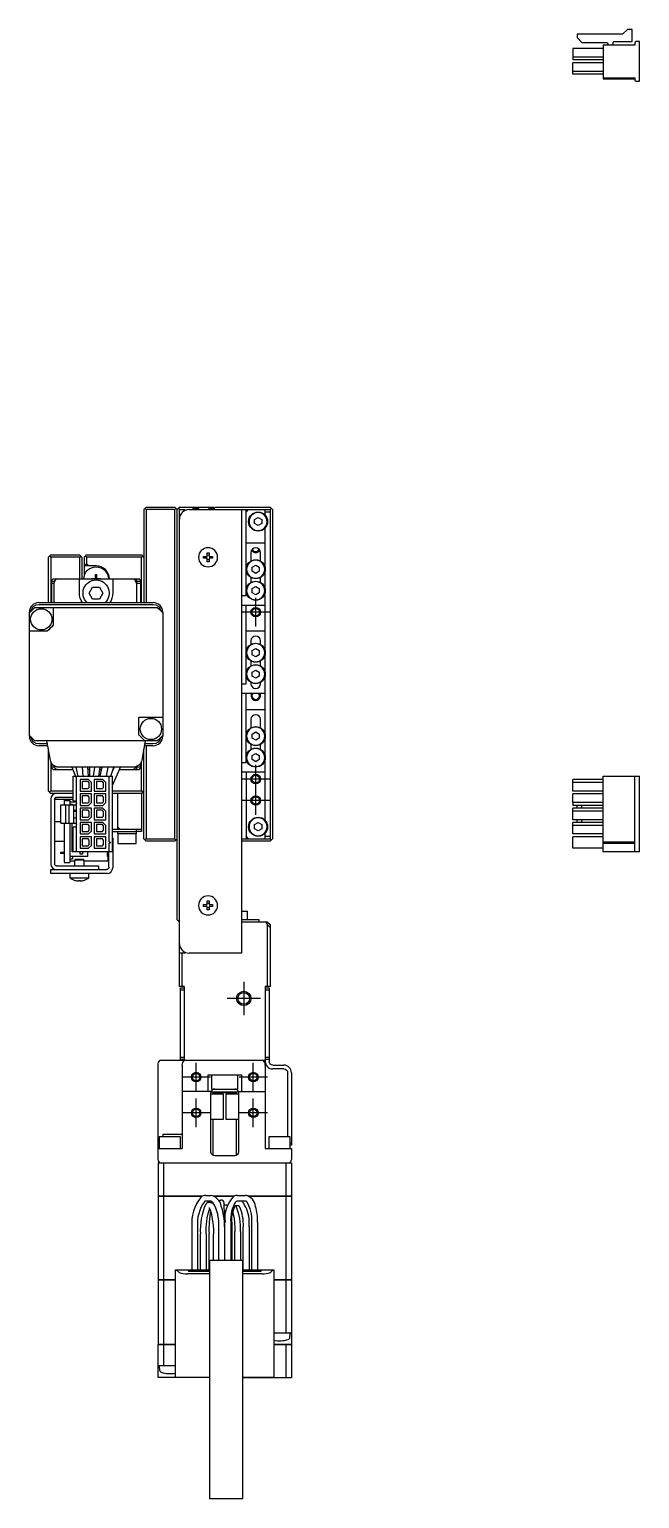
# Model space of a CAD drawing. Extents: x 0 to 762, y -8 to 465.
# Drawn here: x 0 to 128.1, y 150.2 to 458.3 of the extents above; entities that cross this region are included whole.
import ezdxf

# ---------------------------------------------------------------- set-up
doc = ezdxf.new("R2010")
doc.units = 0
doc.header["$LTSCALE"] = 0.5
doc.linetypes.add('CENTER', pattern=[50.8, 31.75, -6.35, 6.35, -6.35])
for name, color, linetype in [('MSM_CENTER', 1, 'CENTER'), ('MSM_CONTINUOUS', 7, 'CONTINUOUS'), ('MSM_NARROW', 5, 'CONTINUOUS')]:
    doc.layers.add(name, color=color, linetype=linetype)

msp = doc.modelspace()

# ---------------------------------------------------------------- linework, layer by layer
at = {"layer": 'MSM_CENTER'}
for p, q in [((47.5, 333.1), (47.5, 339.1)), ((50.5, 336.1), (44.5, 336.1)), ((47.5, 293.6), (47.5, 304.1)), ((50.5, 301.1), (44.5, 301.1)), ((50.5, 296.6), (44.5, 296.6)), ((45, 258.6), (45, 251.6)), ((48.5, 255.1), (41.5, 255.1)), ((35, 235.6), (35, 241.6)), ((47, 235.6), (47, 241.6)), ((38, 238.6), (32, 238.6)), ((50, 238.6), (44, 238.6)), ((38, 231.1), (32, 231.1)), ((35, 228.1), (35, 234.1)), ((50, 231.1), (44, 231.1)), ((47, 228.1), (47, 234.1))]:
    msp.add_line(p, q, dxfattribs=at)
at = {"layer": 'MSM_CONTINUOUS'}
for p, q in [((114.96, 457.29), (114.96, 456.59)), ((124.5, 457.29), (114.96, 457.29)), ((114.96, 456.59), (115.96, 455.59)), ((125.52, 458.31), (124.5, 457.29)), ((126.52, 458.31), (125.52, 458.31)), ((126.52, 455.78), (126.52, 458.31)), ((114.07, 454.3), (114.07, 451.9)), ((120.42, 454.3), (114.07, 454.3)), ((115.96, 455.59), (121.09, 455.59)), ((127.05, 455.03), (120.42, 455.03)), ((120.42, 455.03), (120.42, 447.92)), ((121.37, 455.31), (121.37, 455.03)), ((122.52, 455.03), (122.52, 455.63)), ((122.67, 455.78), (126.52, 455.78)), ((127.05, 455.44), (127.05, 455.03)), ((128.07, 455.74), (127.35, 455.74)), ((128.07, 447.46), (128.07, 455.74)), ((120.42, 452.5), (114.07, 452.5)), ((120.42, 451.9), (114.07, 451.9)), ((114.07, 448.9), (114.07, 451.3)), ((120.42, 451.3), (114.07, 451.3)), ((120.42, 449.5), (114.07, 449.5)), ((120.42, 448.9), (114.07, 448.9)), ((120.42, 448.17), (127.05, 448.17)), ((120.42, 447.92), (127.05, 447.92)), ((127.05, 448.17), (127.05, 447.76)), ((127.35, 447.46), (128.07, 447.46)), ((24.5, 358.1), (24, 357.6)), ((24, 357.6), (24, 338.1)), ((24.5, 357.6), (24.25, 357.85)), ((24.5, 358.1), (30.5, 358.1)), ((24.5, 357.6), (24.5, 338.1)), ((30.5, 357.6), (24.5, 357.6)), ((30.5, 358.1), (31, 357.6)), ((30.75, 357.85), (30.5, 357.6)), ((30.5, 288.6), (30.5, 357.6)), ((31.5, 358.1), (31, 357.6)), ((31, 271.6), (31, 357.6)), ((31.5, 357.6), (31.25, 357.85)), ((31.5, 358.1), (38.7, 358.1)), ((31.5, 257.6), (31.5, 357.6)), ((31.5, 357.6), (32.7, 357.6)), ((33.5, 357.6), (50.5, 357.6)), ((34.3, 357.9), (35.5, 357.9)), ((34.3, 357.9), (34.3, 357.6)), ((35.5, 357.9), (35.5, 357.6)), ((38, 358.1), (37.5, 357.6)), ((38, 358.1), (38, 357.6)), ((38.2, 357.6), (38.2, 358.1)), ((38.4, 357.7), (38.4, 357.6)), ((38.5, 357.6), (39, 358.1)), ((38.7, 358.1), (38.8, 358)), ((38.7, 358), (38.9, 358)), ((39, 357.6), (38.75, 357.85)), ((39, 358.1), (50.5, 358.1)), ((44.5, 357.6), (44.5, 264.6)), ((45.5, 339.6), (45.5, 357.6)), ((45.5, 357.1), (46, 357.6)), ((49.5, 356.43), (49.5, 357.6)), ((51, 357.6), (50.5, 358.1)), ((50.75, 357.85), (50.5, 357.6)), ((50.5, 357.6), (50.5, 288.6)), ((51, 357.6), (51, 288.6)), ((47.25, 355.54), (48, 355.97)), ((47.25, 354.67), (47.25, 355.54)), ((48, 354.24), (47.25, 354.67)), ((48, 355.97), (48.75, 355.54)), ((48.75, 354.67), (48, 354.24)), ((48.75, 355.54), (48.75, 354.67)), ((50.5, 357.1), (49.5, 357.1)), ((49.5, 292.43), (49.5, 353.78)), ((37.3, 347.8), (37.3, 348.53)), ((37.7, 348.53), (37.7, 347.8)), ((49.5, 350.6), (45.5, 350.6)), ((46.5, 348.6), (46.5, 346.84)), ((48.5, 346.84), (48.5, 348.6)), ((4, 347.6), (4.5, 348.1)), ((4, 338.1), (4, 347.6)), ((4.5, 347.6), (4.25, 347.85)), ((4.5, 348.1), (10.5, 348.1)), ((4.5, 347.6), (4.5, 338.1)), ((10.6, 347.6), (4.5, 347.6)), ((10.5, 348.1), (11, 347.6)), ((10.6, 347.6), (10.8, 347.8)), ((10.6, 343.1), (10.6, 347.6)), ((11, 347.6), (11, 343.1)), ((11.75, 347.85), (11.5, 347.6)), ((11.5, 347.6), (11.5, 343.72)), ((14, 345.8), (11.5, 345.8)), ((12, 346.3), (11.65, 345.8)), ((11.75, 347.85), (12, 348.1)), ((12, 347.6), (11.75, 347.85)), ((12, 348.1), (23.5, 348.1)), ((12, 347.6), (12, 346.3)), ((23.5, 347.6), (12, 347.6)), ((12.5, 345.8), (12, 346.3)), ((23.5, 348.1), (23.75, 347.85)), ((23.75, 347.85), (23.5, 347.6)), ((23.5, 338.1), (23.5, 347.6)), ((23.75, 347.85), (24, 347.6)), ((36.57, 347.8), (37.3, 347.8)), ((37.3, 347.4), (36.57, 347.4)), ((37.3, 346.68), (37.3, 347.4)), ((37.7, 347.8), (38.43, 347.8)), ((38.43, 347.4), (37.7, 347.4)), ((37.7, 347.4), (37.7, 346.68)), ((46.75, 345.54), (47.5, 345.97)), ((46.75, 344.67), (46.75, 345.54)), ((47.5, 345.97), (48.25, 345.54)), ((48.25, 345.54), (48.25, 344.67)), ((5, 343.1), (4.5, 342.6)), ((4.7, 342.6), (5.23, 342.6)), ((4.7, 338.1), (4.7, 342.6)), ((5.1, 342.1), (4.7, 342.1)), ((5, 343.1), (23, 343.1)), ((5.1, 342.1), (5.1, 338.1)), ((5.5, 343.1), (5.5, 342.9)), ((10.5, 340.1), (10.5, 343.1)), ((13, 343.15), (13.8, 343.15)), ((13, 343.15), (13, 343.1)), ((13.54, 343.1), (13.53, 343.15)), ((13.86, 344), (14.15, 344)), ((13.86, 343.21), (13.86, 344)), ((14.15, 343.47), (13.86, 343.47)), ((14.15, 343.21), (14.15, 344)), ((14.21, 343.15), (15, 343.15)), ((14.46, 343.1), (14.47, 343.15)), ((15, 343.15), (15, 343.1)), ((17.5, 343.1), (17.5, 340.1)), ((22.5, 343.1), (22.5, 342.1)), ((22.5, 342.6), (23.3, 342.6)), ((23.3, 342.1), (22.5, 342.1)), ((22.5, 342.1), (22.5, 338.1)), ((23.5, 342.6), (23, 343.1)), ((23.3, 342.6), (23.3, 338.1)), ((46.5, 343.37), (46.5, 342.34)), ((47.5, 344.24), (46.75, 344.67)), ((48.25, 344.67), (47.5, 344.24)), ((48.5, 342.34), (48.5, 343.37)), ((12.56, 340.1), (13.28, 341.35)), ((13.28, 338.85), (12.56, 340.1)), ((13.28, 341.35), (14.72, 341.35)), ((14.72, 341.35), (15.44, 340.1)), ((15.44, 340.1), (14.72, 338.85)), ((44.5, 339.6), (45.5, 339.6)), ((46.75, 341.04), (47.5, 341.47)), ((46.75, 340.17), (46.75, 341.04)), ((47.5, 339.74), (46.75, 340.17)), ((47.5, 341.47), (48.25, 341.04)), ((48.25, 340.17), (47.5, 339.74)), ((48.25, 341.04), (48.25, 340.17)), ((0, 310.1), (0, 336.1)), ((1.15, 337.1), (26.85, 337.1)), ((2, 338.1), (26, 338.1)), ((2, 337.72), (26, 337.72)), ((5, 337.1), (5, 333.35)), ((14.72, 338.85), (13.28, 338.85)), ((28, 336.1), (28, 310.1)), ((44.5, 337.6), (49.5, 337.6)), ((45.5, 321.1), (45.5, 337.6)), ((3.75, 332.1), (0, 332.1)), ((49.5, 332.1), (45.5, 332.1)), ((46.5, 330.1), (46.5, 329.34)), ((48.5, 329.34), (48.5, 330.1)), ((46.75, 328.04), (47.5, 328.47)), ((46.75, 327.17), (46.75, 328.04)), ((47.5, 326.74), (46.75, 327.17)), ((47.5, 328.47), (48.25, 328.04)), ((48.25, 327.17), (47.5, 326.74)), ((48.25, 328.04), (48.25, 327.17)), ((46.5, 325.87), (46.5, 324.84)), ((46.75, 323.54), (47.5, 323.97)), ((46.75, 322.67), (46.75, 323.54)), ((47.5, 323.97), (48.25, 323.54)), ((48.25, 323.54), (48.25, 322.67)), ((48.5, 324.84), (48.5, 325.87)), ((44.5, 321.1), (45.5, 321.1)), ((46.5, 321.37), (46.5, 321.1)), ((47.5, 322.24), (46.75, 322.67)), ((48.25, 322.67), (47.5, 322.24)), ((48.5, 321.1), (48.5, 321.37)), ((44.5, 319.1), (49.5, 319.1)), ((45.5, 304.6), (45.5, 319.1)), ((49.5, 315.6), (45.5, 315.6)), ((23, 314.1), (28, 314.1)), ((23, 310.35), (23, 314.1)), ((46.5, 313.6), (46.5, 311.84)), ((48.5, 311.84), (48.5, 313.6)), ((26.85, 309.1), (1.15, 309.1)), ((3.81, 308.49), (2, 308.49)), ((4.41, 305.09), (3.7, 309.1)), ((24.3, 309.1), (23.59, 305.09)), ((26, 308.49), (24.19, 308.49)), ((46.5, 308.37), (46.5, 307.34)), ((46.75, 310.54), (47.5, 310.97)), ((46.75, 309.67), (46.75, 310.54)), ((47.5, 309.24), (46.75, 309.67)), ((47.5, 310.97), (48.25, 310.54)), ((48.25, 309.67), (47.5, 309.24)), ((48.25, 310.54), (48.25, 309.67)), ((48.5, 307.34), (48.5, 308.37)), ((3.88, 308.1), (2, 308.1)), ((4, 298.6), (4, 307.4)), ((24, 288.6), (24, 307.4)), ((26, 308.1), (24.12, 308.1)), ((24.5, 308.1), (24.5, 288.6)), ((46.75, 306.04), (47.5, 306.47)), ((46.75, 305.17), (46.75, 306.04)), ((47.5, 304.74), (46.75, 305.17)), ((47.5, 306.47), (48.25, 306.04)), ((48.25, 305.17), (47.5, 304.74)), ((48.25, 306.04), (48.25, 305.17)), ((4.5, 304.76), (4.5, 298.6)), ((4.5, 303.6), (5, 303.1)), ((4.7, 303.6), (4.7, 304.38)), ((4.7, 304.1), (4.94, 304.1)), ((5.23, 303.6), (4.7, 303.6)), ((5, 303.1), (9.11, 303.1)), ((5.5, 303.3), (5.5, 303.1)), ((21.82, 303.6), (6.18, 303.6)), ((8.9, 303.6), (9.7, 301.7)), ((10.25, 301.7), (9.83, 303.6)), ((11.06, 303.6), (11.22, 301.7)), ((12.43, 301.7), (12.27, 303.6)), ((12.6, 303.1), (12.31, 303.1)), ((12.59, 303.6), (12.63, 301.7)), ((13.66, 303.6), (13.39, 301.7)), ((14.6, 301.7), (14.88, 303.6)), ((15.16, 303.1), (14.8, 303.1)), ((14.8, 303.06), (15, 303.06)), ((14.89, 301.7), (15.26, 303.6)), ((15, 303.1), (15, 303.06)), ((16.48, 303.6), (16.11, 301.69)), ((17.12, 301.7), (17.73, 303.6)), ((17.47, 299.75), (19.1, 303.6)), ((17.79, 303.59), (17.53, 302.97)), ((17.57, 303.1), (17.59, 303.1)), ((18.89, 303.1), (23, 303.1)), ((22.5, 303.74), (22.5, 303.1)), ((23.3, 303.6), (22.5, 303.6)), ((23, 303.1), (23.5, 303.6)), ((23.06, 304.1), (23.3, 304.1)), ((23.3, 304.38), (23.3, 303.6)), ((23.5, 298.6), (23.5, 304.76)), ((44.5, 304.6), (45.5, 304.6)), ((44.5, 302.6), (49.5, 302.6)), ((45.5, 302.6), (45.5, 288.6)), ((9.19, 296.51), (9.19, 301.7)), ((9.19, 301.7), (17.47, 301.7)), ((9.9, 285.85), (9.9, 301.7)), ((10.63, 300.98), (10.63, 298.58)), ((12.43, 300.98), (10.63, 300.98)), ((12.33, 300.57), (11.08, 300.57)), ((11.08, 300.57), (11.08, 299.1)), ((11.08, 299.1), (12.33, 299.1)), ((12.58, 300.32), (12.33, 300.57)), ((12.33, 299.1), (12.58, 299.35)), ((12.43, 300.98), (13.03, 300.38)), ((12.58, 299.35), (12.58, 300.32)), ((13.03, 298.58), (13.03, 300.38)), ((13.63, 300.98), (13.63, 298.58)), ((15.43, 300.98), (13.63, 300.98)), ((15.33, 300.57), (14.08, 300.57)), ((14.08, 300.57), (14.08, 299.1)), ((14.08, 299.1), (15.33, 299.1)), ((15.58, 300.32), (15.33, 300.57)), ((15.33, 299.1), (15.58, 299.35)), ((16.03, 300.38), (15.43, 300.98)), ((15.58, 299.35), (15.58, 300.32)), ((16.03, 298.58), (16.03, 300.38)), ((16.76, 287.93), (16.76, 301.7)), ((17.47, 285.85), (17.47, 301.7)), ((114.07, 300.38), (114.07, 300.98)), ((120.42, 300.98), (114.07, 300.98)), ((120.42, 300.38), (114.07, 300.38)), ((114.07, 298.58), (114.07, 300.38)), ((120.42, 285.85), (120.42, 301.7)), ((120.42, 301.7), (128.07, 301.7)), ((127.05, 285.85), (127.05, 301.7)), ((128.07, 285.85), (128.07, 301.7)), ((4.5, 298.1), (4, 298.6)), ((4.25, 298.35), (4.5, 298.6)), ((4.5, 298.6), (9.19, 298.6)), ((9.19, 298.1), (4.5, 298.1)), ((4.5, 296.9), (4.5, 283.3)), ((5.3, 296.9), (5.3, 283.3)), ((5.5, 297.25), (5.5, 296.8)), ((9.19, 296.8), (5.5, 296.8)), ((5.7, 297.3), (9.19, 297.3)), ((7.3, 296.6), (7.3, 295.71)), ((7.3, 296.6), (8.5, 296.6)), ((8.5, 296.6), (8.5, 295.71)), ((8.5, 296.35), (9.9, 296.35)), ((8.5, 295.81), (9.05, 295.81)), ((9.05, 295.81), (9.05, 295.71)), ((9.19, 296.51), (9.9, 296.51)), ((10.63, 298.58), (13.03, 298.58)), ((10.63, 297.98), (10.63, 295.58)), ((13.03, 297.98), (10.63, 297.98)), ((12.33, 297.57), (11.08, 297.57)), ((11.08, 297.57), (11.08, 296.1)), ((11.08, 296.1), (12.33, 296.1)), ((12.58, 297.32), (12.33, 297.57)), ((12.33, 296.1), (12.58, 296.35)), ((12.43, 295.58), (13.03, 296.18)), ((12.58, 296.35), (12.58, 297.32)), ((13.03, 296.18), (13.03, 297.98)), ((13.63, 298.58), (16.03, 298.58)), ((13.63, 297.98), (13.63, 295.58)), ((16.03, 297.98), (13.63, 297.98)), ((15.33, 297.57), (14.08, 297.57)), ((14.08, 297.57), (14.08, 296.1)), ((14.08, 296.1), (15.33, 296.1)), ((15.58, 297.32), (15.33, 297.57)), ((15.33, 296.1), (15.58, 296.35)), ((16.03, 296.18), (15.43, 295.58)), ((15.58, 296.35), (15.58, 297.32)), ((16.03, 296.18), (16.03, 297.98)), ((17.47, 298.6), (23.5, 298.6)), ((23.5, 298.1), (17.47, 298.1)), ((18.5, 298.1), (18.5, 290.6)), ((23.5, 298.6), (23.75, 298.35)), ((24, 298.6), (23.5, 298.1)), ((23.5, 298.1), (23.5, 290.1)), ((120.42, 298.58), (114.07, 298.58)), ((114.07, 296.18), (114.07, 297.98)), ((120.42, 297.98), (114.07, 297.98)), ((114.07, 296.18), (114.07, 295.58)), ((120.42, 296.18), (114.07, 296.18)), ((6.5, 294.73), (6.5, 294.48)), ((6.62, 294.73), (6.5, 294.73)), ((6.62, 294.48), (6.5, 294.48)), ((6.62, 291.85), (6.62, 295.71)), ((6.62, 295.71), (9.65, 295.71)), ((7.64, 291.85), (7.64, 295.71)), ((8.34, 291.85), (8.34, 295.71)), ((9.34, 291.85), (9.34, 295.71)), ((9.34, 294.61), (9.9, 294.61)), ((9.34, 294.35), (9.9, 294.35)), ((9.34, 292.96), (9.9, 292.96)), ((10.63, 295.58), (12.43, 295.58)), ((10.63, 294.98), (10.63, 292.58)), ((13.03, 294.98), (10.63, 294.98)), ((12.33, 294.57), (11.08, 294.57)), ((11.08, 294.57), (11.08, 293.1)), ((11.08, 293.1), (12.33, 293.1)), ((12.58, 294.32), (12.33, 294.57)), ((12.33, 293.1), (12.58, 293.35)), ((12.43, 292.58), (13.03, 293.18)), ((12.58, 293.35), (12.58, 294.32)), ((13.03, 293.18), (13.03, 294.98)), ((13.63, 295.58), (15.43, 295.58)), ((13.63, 294.98), (13.63, 292.58)), ((15.43, 294.98), (13.63, 294.98)), ((15.33, 294.57), (14.08, 294.57)), ((14.08, 294.57), (14.08, 293.1)), ((14.08, 293.1), (15.33, 293.1)), ((15.58, 294.32), (15.33, 294.57)), ((15.33, 293.1), (15.58, 293.35)), ((16.03, 294.38), (15.43, 294.98)), ((15.58, 293.35), (15.58, 294.32)), ((16.03, 292.58), (16.03, 294.38)), ((120.42, 295.58), (114.07, 295.58)), ((120.42, 294.98), (114.07, 294.98)), ((114.07, 294.38), (114.07, 294.98)), ((120.42, 294.38), (114.07, 294.38)), ((114.07, 292.58), (114.07, 294.38)), ((114.96, 294.98), (114.96, 295.58)), ((115.96, 294.98), (115.96, 295.58)), ((6.62, 292.1), (5.3, 292.1)), ((6.62, 291.85), (9.65, 291.85)), ((7.3, 291.85), (7.3, 283.6)), ((8.5, 291.85), (8.5, 283.6)), ((9, 285.85), (9, 291.85)), ((9.19, 285.85), (9.19, 291.05)), ((9.19, 291.05), (9.9, 291.05)), ((10.63, 292.58), (12.43, 292.58)), ((10.63, 291.98), (10.63, 289.58)), ((13.03, 291.98), (10.63, 291.98)), ((12.33, 291.57), (11.08, 291.57)), ((11.08, 291.57), (11.08, 290.1)), ((11.08, 290.1), (12.33, 290.1)), ((12.58, 291.32), (12.33, 291.57)), ((12.33, 290.1), (12.58, 290.35)), ((12.43, 289.58), (13.03, 290.18)), ((12.58, 290.35), (12.58, 291.32)), ((13.03, 290.18), (13.03, 291.98)), ((13.63, 292.58), (16.03, 292.58)), ((13.63, 291.98), (13.63, 289.58)), ((15.43, 291.98), (13.63, 291.98)), ((15.33, 291.57), (14.08, 291.57)), ((14.08, 291.57), (14.08, 290.1)), ((14.08, 290.1), (15.33, 290.1)), ((15.58, 291.32), (15.33, 291.57)), ((15.33, 290.1), (15.58, 290.35)), ((16.03, 291.38), (15.43, 291.98)), ((15.58, 290.35), (15.58, 291.32)), ((16.03, 289.58), (16.03, 291.38)), ((17.47, 290.6), (18.5, 290.6)), ((17.47, 290.1), (22.5, 290.1)), ((19, 290.6), (18.5, 291.1)), ((18.5, 290.6), (23.5, 290.6)), ((18.5, 290.1), (18.5, 289.6)), ((22.5, 289.6), (22.5, 290.6)), ((23.5, 290.1), (22.5, 290.1)), ((47.25, 291.54), (48, 291.97)), ((47.25, 290.67), (47.25, 291.54)), ((48, 290.24), (47.25, 290.67)), ((48, 291.97), (48.75, 291.54)), ((48.75, 290.67), (48, 290.24)), ((48.75, 291.54), (48.75, 290.67)), ((49.5, 288.6), (49.5, 289.78)), ((120.42, 292.58), (114.07, 292.58)), ((120.42, 291.98), (114.07, 291.98)), ((114.07, 291.38), (114.07, 291.98)), ((120.42, 291.38), (114.07, 291.38)), ((114.07, 289.58), (114.07, 291.38)), ((114.96, 291.98), (114.96, 292.58)), ((115.96, 291.98), (115.96, 292.58)), ((5.3, 288.1), (7.3, 288.1)), ((10.63, 289.58), (12.43, 289.58)), ((10.63, 288.98), (10.63, 286.58)), ((13.03, 288.98), (10.63, 288.98)), ((10.63, 286.58), (12.43, 286.58)), ((12.33, 288.57), (11.08, 288.57)), ((11.08, 288.57), (11.08, 287.1)), ((11.08, 287.1), (12.33, 287.1)), ((12.58, 288.32), (12.33, 288.57)), ((12.33, 287.1), (12.58, 287.35)), ((12.43, 286.58), (13.03, 287.18)), ((12.58, 287.35), (12.58, 288.32)), ((13.03, 287.18), (13.03, 288.98)), ((13.63, 289.58), (16.03, 289.58)), ((13.63, 288.98), (13.63, 286.58)), ((16.03, 288.98), (13.63, 288.98)), ((13.63, 286.58), (16.03, 286.58)), ((15.33, 288.57), (14.08, 288.57)), ((14.08, 288.57), (14.08, 287.1)), ((14.08, 287.1), (15.33, 287.1)), ((15.58, 288.32), (15.33, 288.57)), ((15.33, 287.1), (15.58, 287.35)), ((15.58, 287.35), (15.58, 288.32)), ((16.03, 286.58), (16.03, 288.98)), ((16.76, 287.93), (16.86, 287.93)), ((16.86, 287.63), (16.76, 287.63)), ((16.76, 285.85), (16.76, 287.63)), ((17.47, 288.8), (17.5, 288.8)), ((17.5, 288.8), (17.5, 282.5)), ((22.5, 289.6), (18.5, 289.6)), ((18.6, 289.6), (18.6, 287.6)), ((18.6, 287.6), (22.4, 287.6)), ((22.4, 287.6), (22.4, 289.6)), ((24, 288.6), (24.5, 288.1)), ((24.5, 288.6), (24.25, 288.35)), ((24.5, 288.6), (30.5, 288.6)), ((30.5, 288.1), (24.5, 288.1)), ((30.5, 288.6), (30.75, 288.35)), ((31, 288.6), (30.5, 288.1)), ((44.5, 288.6), (50.5, 288.6)), ((50.5, 288.1), (44.5, 288.1)), ((46, 288.6), (45.5, 289.1)), ((49.5, 289.1), (50.5, 289.1)), ((50.5, 288.6), (50.75, 288.35)), ((51, 288.6), (50.5, 288.1)), ((120.42, 289.58), (114.07, 289.58)), ((114.07, 286.58), (114.07, 288.98)), ((120.42, 288.98), (114.07, 288.98)), ((120.42, 286.58), (114.07, 286.58)), ((120.42, 287.93), (127.05, 287.93)), ((120.42, 287.63), (127.05, 287.63)), ((6.5, 285.73), (6.5, 285.48)), ((7.3, 285.73), (6.5, 285.73)), ((7.3, 285.48), (6.5, 285.48)), ((7.3, 283.6), (8.5, 283.6)), ((12.2, 284.85), (8.5, 284.85)), ((8.5, 284.4), (9.05, 284.4)), ((9.5, 283.85), (8.5, 283.85)), ((9.19, 285.85), (9, 285.85)), ((9.05, 284.85), (9.05, 284.4)), ((17.47, 285.85), (9.19, 285.85)), ((9.7, 284.3), (9.5, 284.1)), ((11.5, 284.1), (9.5, 284.1)), ((9.5, 284.1), (9.5, 282.9)), ((9.7, 284.3), (11.3, 284.3)), ((10.65, 285.35), (10.65, 285.85)), ((11.15, 285.35), (10.65, 285.35)), ((11.15, 285.85), (11.15, 285.35)), ((11.5, 284.1), (11.3, 284.3)), ((11.5, 282.9), (11.5, 284.1)), ((16.5, 283.85), (11.5, 283.85)), ((12.2, 285.85), (12.2, 284.85)), ((16.4, 284.85), (16.4, 285.85)), ((16.4, 285.65), (16.5, 285.65)), ((16.5, 284.85), (16.4, 284.85)), ((16.5, 285.65), (16.5, 285.85)), ((16.5, 284.85), (16.5, 283.85)), ((16.7, 282.6), (16.7, 285.85)), ((128.07, 285.85), (120.42, 285.85)), ((4.5, 281.3), (4.5, 282.1)), ((4.5, 282.1), (16.2, 282.1)), ((16.3, 281.3), (4.5, 281.3)), ((5.7, 282.9), (14.5, 282.9)), ((8.5, 281.3), (8.5, 280.41)), ((8.5, 280.41), (12.5, 280.41)), ((12.5, 280.41), (12.5, 281.3)), ((14.5, 282.9), (14.5, 282.1)), ((9.55, 279.85), (9.57, 279.85)), ((10.3, 279.85), (10.7, 279.85)), ((10.3, 279.72), (10.3, 279.85)), ((10.7, 279.85), (10.7, 279.72)), ((11.43, 279.85), (11.45, 279.85)), ((36.57, 274.8), (37.3, 274.8)), ((37.3, 274.4), (36.57, 274.4)), ((37.3, 274.8), (37.3, 275.53)), ((37.3, 273.68), (37.3, 274.4)), ((37.7, 275.53), (37.7, 274.8)), ((37.7, 274.8), (38.43, 274.8)), ((38.43, 274.4), (37.7, 274.4)), ((37.7, 274.4), (37.7, 273.68)), ((31, 271.6), (31.25, 271.35)), ((31.25, 271.35), (31.5, 271.6)), ((31.5, 271.1), (31.25, 271.35)), ((44.5, 273.4), (45.75, 273.4)), ((48.25, 271.6), (44.5, 271.6)), ((45.75, 271.6), (45.75, 273.4)), ((48.25, 271.1), (48.25, 271.6)), ((50, 271.1), (44.5, 271.1)), ((50, 270.49), (49.69, 271.1)), ((50, 271.1), (50.5, 270.6)), ((50, 257.6), (50, 270.49)), ((50.5, 269.99), (50, 270.49)), ((50.5, 270.6), (50.5, 257.6)), ((32.7, 264.6), (31.5, 264.6)), ((32, 264.6), (32, 257.6)), ((44.5, 264.6), (33.5, 264.6)), ((32.5, 257.6), (31.5, 257.6)), ((31.7, 242.3), (31.7, 257.3)), ((31.7, 257.3), (32.5, 257.3)), ((32.5, 256.8), (31.7, 256.8)), ((32.5, 257.6), (32.5, 242.1)), ((49.5, 257.6), (49.5, 241.9)), ((50.5, 257.6), (49.5, 257.6)), ((49.5, 257.3), (50.3, 257.3)), ((50.3, 256.8), (49.5, 256.8)), ((50.3, 257.3), (50.3, 241.9)), ((27, 221.6), (27, 241.1)), ((32.48, 242.1), (27.38, 242.1)), ((31.7, 242.8), (32.5, 242.8)), ((32.5, 242.3), (31.7, 242.3)), ((32.1, 241.1), (32.1, 223.6)), ((49.5, 242.1), (32.5, 242.1)), ((49.5, 242.8), (50.3, 242.8)), ((50.3, 242.3), (49.5, 242.3)), ((49.5, 241.1), (49.5, 223.6)), ((51.1, 241.1), (53.4, 241.1)), ((37.5, 239.1), (44.5, 239.1)), ((37.5, 235.6), (37.5, 239.1)), ((38.25, 239.1), (38.25, 236.1)), ((43.75, 236.1), (43.75, 239.1)), ((44.5, 239.1), (44.5, 235.6)), ((53.4, 240.3), (51.1, 240.3)), ((54.2, 239.5), (54.2, 226.1)), ((55, 239.5), (55, 224.3)), ((38.13, 235.6), (32.1, 235.6)), ((38.1, 222.9), (38.1, 235.3)), ((40.75, 235), (38.1, 235)), ((38.12, 235.5), (43.88, 235.5)), ((38.13, 235.51), (38.16, 235.6)), ((38.13, 235.6), (38.13, 235.51)), ((38.25, 236.1), (43.75, 236.1)), ((38.7, 235.5), (38.5, 235.3)), ((43.5, 235.3), (38.5, 235.3)), ((38.5, 235.3), (38.5, 235)), ((40.75, 229.8), (40.75, 235)), ((41.25, 235), (41.25, 229.8)), ((43.9, 235), (41.25, 235)), ((43.5, 235.3), (43.3, 235.5)), ((43.5, 235), (43.5, 235.3)), ((43.85, 235.59), (43.87, 235.51)), ((43.87, 235.6), (43.87, 235.51)), ((43.87, 235.6), (49.5, 235.6)), ((43.9, 235.3), (43.9, 222.9)), ((38.1, 229.8), (40.75, 229.8)), ((38.5, 229.8), (38.5, 222.21)), ((41.25, 229.8), (43.9, 229.8)), ((43.5, 222.21), (43.5, 229.8)), ((31.75, 226.1), (27.25, 226.1)), ((27.25, 226.1), (27.25, 223.6)), ((28.05, 226.1), (28.05, 226.6)), ((28.05, 226.6), (32.1, 226.6)), ((31.75, 223.6), (31.75, 226.1)), ((54.75, 226.1), (50.25, 226.1)), ((50.25, 226.1), (50.25, 223.6)), ((54.75, 223.6), (54.75, 226.1)), ((27, 223.6), (32.1, 223.6)), ((43.1, 222.1), (38.9, 222.1)), ((49.5, 223.6), (55, 223.6)), ((54.75, 224.8), (55, 224.8)), ((55, 224.3), (54.75, 224.3)), ((55, 223.6), (55, 221.6)), ((27, 220.6), (27, 213.61)), ((27, 220.6), (55, 220.6)), ((28.15, 220.6), (28.15, 213.61)), ((53.85, 220.6), (53.85, 213.61)), ((55, 220.6), (55, 213.61)), ((36.29, 213.61), (27, 213.61)), ((27, 213.6), (27, 196.11)), ((27, 213.6), (36.27, 213.6)), ((27.01, 213.6), (27.01, 213.61)), ((28.15, 213.6), (28.15, 196.11)), ((28.16, 213.6), (28.16, 213.61)), ((37.05, 213.8), (38, 213.8)), ((38.02, 212.6), (37.05, 212.6)), ((42.9, 213.61), (38.65, 213.61)), ((38.68, 213.6), (42.88, 213.6)), ((39.83, 212.65), (40.01, 212.77)), ((40.01, 212.77), (40.21, 212.8)), ((43.6, 213.8), (45.35, 213.8)), ((45.35, 212.6), (43.6, 212.6)), ((55, 213.61), (45.95, 213.61)), ((45.97, 213.6), (55, 213.6)), ((53.85, 213.6), (53.85, 213.61)), ((53.85, 213.6), (53.85, 196.11)), ((54.99, 213.6), (54.99, 213.61)), ((55, 213.6), (55, 196.11)), ((37.83, 211.08), (37.67, 211.14)), ((38.04, 212.28), (38.08, 212.27)), ((38.08, 212.27), (38.28, 212.2)), ((40.87, 211.8), (40.92, 211.8)), ((40.92, 211.8), (41.33, 211.8)), ((41.33, 211.8), (41.36, 211.8)), ((41.36, 211.8), (41.59, 211.75)), ((43.94, 211.6), (43.21, 211.6)), ((34.1, 207.2), (34.1, 198.2)), ((35.3, 207.2), (35.3, 198.2)), ((39.75, 200.2), (39.75, 207.2)), ((40.95, 207.2), (40.95, 200.2)), ((41.05, 200.2), (41.05, 208.2)), ((42.25, 208.2), (42.25, 200.2)), ((42.43, 209.26), (42.5, 207.2)), ((42.5, 207.2), (42.5, 200.2)), ((44.9, 198.2), (44.9, 207.2)), ((46.1, 207.2), (46.1, 198.2)), ((46.7, 198.2), (46.7, 208.2)), ((47.9, 208.2), (47.9, 198.2)), ((35.9, 198.2), (35.9, 205.72)), ((37.1, 205.72), (37.1, 198.2)), ((37.7, 198.2), (37.7, 205.75)), ((38.65, 205.62), (38.65, 205.67)), ((38.65, 200.2), (38.65, 205.65)), ((43.1, 200.2), (43.1, 206.2)), ((44.3, 206.2), (44.3, 200.2)), ((30.7, 175.7), (30.7, 198.2)), ((30.7, 198.2), (37.77, 198.2)), ((31.41, 197.6), (30.81, 198.2)), ((37.77, 197.34), (33.18, 197.34)), ((33.4, 198.2), (33.4, 197.82)), ((37.77, 197.82), (33.4, 197.82)), ((37.77, 200.2), (44.77, 200.2)), ((37.77, 200.2), (37.77, 150.2)), ((44.77, 150.2), (44.77, 200.2)), ((44.77, 198.2), (51.3, 198.2)), ((48.6, 197.82), (44.77, 197.82)), ((48.82, 197.34), (44.77, 197.34)), ((48.6, 198.2), (48.6, 197.82)), ((51.19, 198.2), (50.59, 197.6)), ((51.3, 198.2), (51.3, 175.7)), ((27, 196.11), (30.7, 196.11)), ((27, 196.1), (27, 182.5)), ((30.7, 196.1), (27, 196.1)), ((27.01, 196.1), (27.01, 196.11)), ((28.15, 196.1), (28.15, 182.5)), ((28.16, 196.1), (28.16, 196.11)), ((51.3, 196.11), (55, 196.11)), ((55, 196.1), (51.3, 196.1)), ((53.85, 196.1), (53.85, 196.11)), ((53.85, 196.1), (53.85, 185)), ((54.99, 196.1), (54.99, 196.11)), ((55, 196.1), (55, 182.5)), ((51.3, 185), (55, 185)), ((27, 182.5), (30.7, 182.5)), ((30.7, 182.49), (27, 182.49)), ((27, 175.6), (27, 182.49)), ((27.01, 182.5), (27.01, 182.49)), ((28.15, 182.49), (28.15, 178.1)), ((28.16, 182.5), (28.16, 182.49)), ((51.3, 182.5), (55, 182.5)), ((55, 182.49), (51.3, 182.49)), ((53.85, 182.5), (53.85, 182.49)), ((53.85, 182.49), (53.85, 175.6)), ((54.66, 184.02), (54.73, 184.79)), ((54.99, 182.5), (54.99, 182.49)), ((55, 182.49), (55, 175.6)), ((27, 178.1), (30.7, 178.1)), ((27.27, 177.9), (27.34, 177.13)), ((30.7, 175.7), (37.77, 175.7)), ((30.75, 175.7), (30.75, 175.6)), ((44.77, 175.7), (51.3, 175.7)), ((37.77, 175.6), (27, 175.6)), ((44.77, 175.6), (55, 175.6)), ((37.77, 150.2), (44.77, 150.2))]:
    msp.add_line(p, q, dxfattribs=at)
for centre, radius in [((48, 355.1), 2), ((47.5, 345.1), 2), ((47.5, 340.6), 2), ((2.5, 334.6), 2.23), ((47.5, 336.1), 0.783), ((47.5, 327.6), 2), ((47.5, 323.1), 2), ((25.5, 311.6), 2.23), ((47.5, 310.1), 2), ((47.5, 305.6), 2), ((47.5, 301.1), 0.783), ((47.5, 296.6), 0.783), ((48, 291.1), 2), ((45, 255.1), 1.23), ((35, 238.6), 0.783), ((47, 238.6), 0.783), ((35, 231.1), 0.783), ((47, 231.1), 0.783)]:
    msp.add_circle(centre, radius, dxfattribs=at)
at = {"layer": 'MSM_CONTINUOUS', "extrusion": (0, 0, -1)}
for centre, radius in [((-48, 355.1), 1.9), ((-37.5, 347.6), 2), ((-47.5, 345.1), 1.9), ((-47.5, 340.6), 1.9), ((-47.5, 327.6), 1.9), ((-47.5, 323.1), 1.9), ((-47.5, 310.1), 1.9), ((-47.5, 305.6), 1.9), ((-48, 291.1), 1.9), ((-37.5, 274.6), 2)]:
    msp.add_circle(centre, radius, dxfattribs=at)
for centre, radius, start, end in [((-121.09, 455.31), 0.28, 90, 180), ((-122.67, 455.63), 0.15, 0, 90), ((-37.5, 347.6), 0.95, 77.8468, 102.1532), ((-14, 343), 2.6, 2.2042, 177.7958), ((-37.5, 347.6), 0.95, 347.8468, 12.1532), ((-37.5, 347.6), 0.95, 257.8468, 282.1532), ((-37.5, 347.6), 0.95, 167.8468, 192.1532), ((-14, 340.1), 2.75, 313.3418, 226.6582), ((-13.8, 343.21), 0.06, 180, 270), ((-14.21, 343.21), 0.06, 270, 0), ((-14, 340.1), 3.5, 325.1501, 0), ((-14, 340.1), 3.5, 180, 214.8499), ((-14, 323.1), 19, 42.5374, 47.4636), ((-2, 336.1), 1.62, 9.7266, 90), ((-26, 336.1), 1.62, 90, 170.2833), ((-14, 323.1), 19, 132.5364, 137.4636), ((9.05, 346.15), 19, 222.3336, 227.6664), ((-14, 323.1), 19, 312.5374, 317.4626), ((-2, 310.1), 1.62, 270, 350.2637), ((-37.05, 323.15), 19, 312.3336, 317.6664), ((-26, 310.1), 1.62, 189.7264, 270), ((-14, 323.1), 19, 222.5364, 227.4626), ((-6.18, 305.4), 1.8, 270, 350), ((-21.82, 305.4), 1.8, 190, 270), ((-14, 306.1), 2.75, 245.38, 251.9205), ((-5.7, 296.9), 0.4, 0, 90), ((-9.65, 295.96), 0.25, 180, 270), ((-9.65, 291.6), 0.25, 90, 180), ((-16.86, 287.78), 0.15, 90, 270), ((-5.7, 283.3), 0.4, 270, 0), ((-16.2, 282.6), 0.5, 180, 270), ((-37.5, 274.6), 0.95, 347.8468, 12.1532), ((-37.5, 274.6), 0.95, 77.8468, 102.1532), ((-37.5, 274.6), 0.95, 167.8468, 192.1532), ((-37.5, 274.6), 0.95, 257.8468, 282.1532), ((-28.5, 241.1), 1.5, 0, 41.8103), ((-33.6, 241.1), 1.5, 0, 41.8103), ((-51.1, 241.9), 0.8, 270, 0), ((-53.4, 239.5), 0.8, 90, 180), ((-38.9, 235.3), 0.8, 0, 15.1266), ((-43.1, 235.3), 0.8, 164.8734, 180), ((-38.9, 222.9), 0.8, 270, 0), ((-43.1, 222.9), 0.8, 180, 270), ((-28.5, 221.6), 1.5, 318.1897, 0), ((-53.5, 221.6), 1.5, 180, 221.8103), ((-50.86, 206.49), 13.78, 356.7908, 19.3093), ((-27.31, 206.63), 15.8, 166.5872, 181.5576), ((-13.38, 206.41), 25.29, 178.5191, 181.6777), ((-54.44, 207.68), 13.5, 357.9949, 5.1375)]:
    msp.add_arc(centre, radius, start, end, dxfattribs=at)
at = {"layer": 'MSM_CONTINUOUS'}
for centre, radius, start, end in [((127.35, 455.44), 0.3, 90, 180), ((127.35, 447.76), 0.3, 180, 270), ((33.5, 355.6), 2, 90, 180), ((38.7, 357.7), 0.3, 90, 180), ((47.5, 348.6), 1, 0, 180), ((47.5, 349.6), 0.783, 203.0634, 336.9366), ((14, 343), 2.8, 2.0467, 90), ((37.5, 347.6), 0.435, 152.6335, 207.3665), ((37.5, 347.6), 0.435, 62.6335, 117.3665), ((37.5, 347.6), 0.435, 242.6335, 297.3665), ((37.5, 347.6), 0.435, 332.6335, 27.3665), ((6.1, 342.1), 1, 90, 180), ((21.5, 342.1), 1, 0, 90), ((2, 336.1), 2, 90, 180), ((26, 336.1), 2, 0, 90), ((47.5, 330.1), 1, 0, 180), ((47.5, 321.1), 1, 180, 0), ((47.5, 318.6), 0.783, 140.3451, 39.6549), ((47.5, 313.6), 1, 0, 180), ((2, 310.1), 2, 180, 270), ((26, 310.1), 2, 270, 0), ((6.1, 304.1), 1, 188.5151, 270), ((21.5, 304.1), 1, 270, 336.553), ((5.7, 296.9), 1.2, 90, 180), ((5.7, 283.3), 1.2, 180, 270), ((10.5, 282.9), 3.2, 231.3178, 252.73), ((10.5, 282.9), 3.2, 287.27, 308.6822), ((16.3, 282.5), 1.2, 270, 0), ((10.5, 282.9), 3.19, 253.0947, 266.4096), ((10.5, 282.9), 3.19, 273.5904, 286.9053), ((37.5, 274.6), 0.435, 152.6335, 207.3665), ((37.5, 274.6), 0.435, 62.6335, 117.3665), ((37.5, 274.6), 0.435, 242.6335, 297.3665), ((37.5, 274.6), 0.435, 332.6335, 27.3665), ((33.5, 266.6), 2, 180, 270), ((48, 241.1), 1.5, 0, 41.8103), ((51.1, 241.9), 1.6, 180, 270), ((53.4, 239.5), 1.6, 0, 90), ((38.9, 235.3), 0.8, 89.9993, 158.4561), ((43.1, 235.3), 0.801, 21.0814, 89.937), ((42.81, 207.96), 8.74, 141.6765, 184.9803), ((37.08, 212.08), 1.72, 91.1046, 130.9976), ((37.12, 211.99), 0.622, 96.9392, 131.0969), ((37.56, 211.09), 2.75, 8.9432, 80.7276), ((37.81, 211.74), 0.889, 38.882, 76.1339), ((40.23, 212.18), 0.622, 5.0583, 91.8855), ((47.43, 209.05), 6.43, 134.963, 187.5807), ((43.62, 212.35), 1.45, 90.4058, 120.4027), ((43.68, 212.13), 0.476, 98.6138, 146.2676), ((38.9, 208.14), 7.25, 6.3701, 38.0137), ((44.87, 211.25), 2.6, 4.529, 79.4489), ((45.24, 212.1), 0.517, 45.2404, 78.1418), ((42.99, 207.95), 7.72, 144.3313, 185.5619), ((48.6, 206.65), 12.73, 155.3814, 184.1546), ((37.79, 211.34), 0.978, 75.1348, 141.2961), ((64.56, 206.49), 26.87, 171.1484, 181.5762), ((37.17, 210.56), 0.846, 3.0873, 38.5311), ((24.9, 206.39), 13.77, 2.8028, 17.8241), ((37.83, 211.08), 1.21, 40.2216, 68.1544), ((31.12, 207.79), 8.65, 356.1439, 31.4476), ((28.02, 207.4), 12.93, 359.1445, 18.5736), ((-29.03, 208.48), 69.98, 359.4917, 3.0744), ((49.36, 208.68), 7.13, 148.56, 183.8379), ((56.3, 206.5), 14.15, 159.6946, 173.3429), ((43.62, 211.07), 0.679, 127.4987, 149.8257), ((43.15, 211.38), 0.266, 34.411, 59.3913), ((33.37, 207.04), 10.96, 355.615, 24.1334), ((43.11, 210.68), 1.25, 39.0936, 47.7837), ((36.2, 207.73), 8.72, 356.5414, 25.3793), ((39.86, 208.72), 6.86, 355.7338, 33.1423), ((36.51, 208.32), 11.39, 359.4263, 15.9737), ((37.69, 208.08), 8.45, 354.0847, 5.9153), ((24.9, 206.39), 13.77, 357.0004, 357.0016), ((32.96, 201.98), 4.64, 250.4546, 272.713), ((49.06, 201.84), 4.51, 266.9565, 289.8759), ((54.53, 184.8), 0.2, 355, 90), ((52.5, 189.3), 6, 258.463, 287.6292), ((54.17, 184.06), 0.5, 287.6292, 355), ((27.47, 177.91), 0.2, 108.1949, 185), ((27.83, 177.17), 0.5, 185, 252.3708), ((29.5, 182.41), 6, 252.3708, 281.537)]:
    msp.add_arc(centre, radius, start, end, dxfattribs=at)
at = {"layer": 'MSM_NARROW'}
for centre, radius in [((47.5, 336.1), 1), ((47.5, 301.1), 1), ((47.5, 296.6), 1), ((45, 255.1), 1.5), ((35, 238.6), 1), ((47, 238.6), 1), ((35, 231.1), 1), ((47, 231.1), 1)]:
    msp.add_circle(centre, radius, dxfattribs=at)
for centre, start, end in [((47.5, 349.6), 210, 330), ((47.5, 318.6), 150, 30)]:
    msp.add_arc(centre, 1, start, end, dxfattribs=at)

doc.saveas('drawing.dxf')
